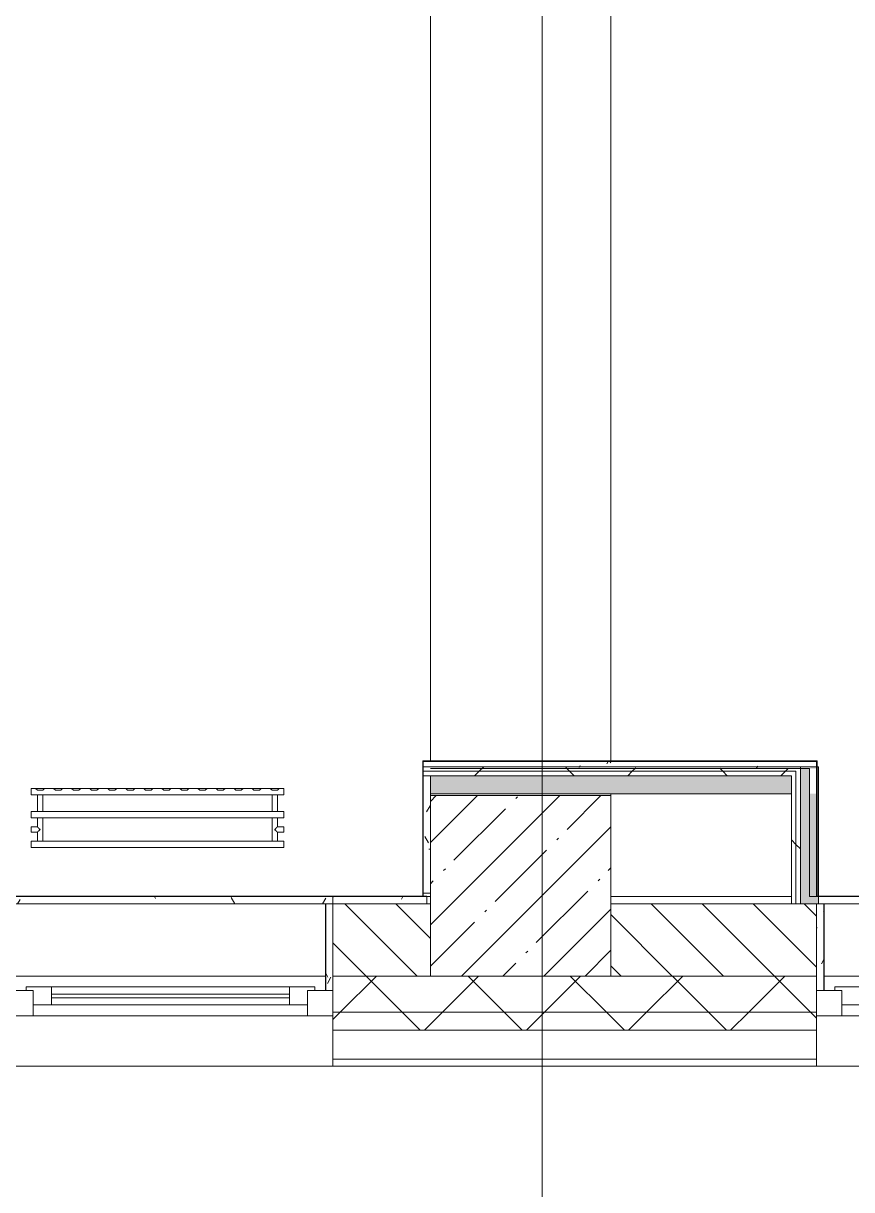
# Model space of a CAD drawing. Header units: millimetres. Extents: x -1113 to 415037, y -3642 to 354837.
# Drawn here: x 227994 to 230289, y 2958 to 6190 of the extents above; entities that cross this region are included whole.
import ezdxf

# ---------------------------------------------------------------- set-up
doc = ezdxf.new("R2010")
doc.units = ezdxf.units.MM
for name, color, linetype, lineweight in [('A-FLOR', 7, 'Continuous', 9), ('A-GLAZ', 7, 'Continuous', 9), ('A-GLAZ-1', 7, 'Continuous', 5), ('A-WALL', 7, 'Continuous', 5), ('I-WALL', 7, 'Continuous', 5), ('S-COLS', 7, 'Continuous', 9), ('S-COLS-1', 7, 'Continuous', 5), ('Оси', 7, 'Continuous', 9)]:
    doc.layers.add(name, color=color, linetype=linetype, lineweight=lineweight)
for name, color, linetype, lineweight, true_color in [('A-WALL-1', 9, 'Continuous', 5, 0x808080), ('A-WALL-FNSH-1', 9, 'Continuous', 5, 0x808080), ('M-EQPM-1', 7, 'Continuous', 9, 0xb2b2b2)]:
    doc.layers.add(name, color=color, linetype=linetype, lineweight=lineweight, true_color=true_color)
pattern_1 = [(45, (148772.12, -1e-08), (-141.42136, 141.42136), []), (135, (148772.12, -1e-08), (-141.42136, -141.42136), [])]
pattern_2 = [(135, (148772.12, -1e-08), (-70.71068, -70.71068), [])]
pattern_3 = [(0, (148772.123, -1e-08), (243.84, 60.96), [20.117, -162.763, 20.117, -162.763, -975.36]), (0, (148772.123, -1e-08), (243.84, 60.96), [-365.76, 20.117, -345.643, 20.117, -162.763, -426.72]), (0, (148772.123, -1e-08), (243.84, 60.96), [-914.4, 20.117, -101.803, 20.117, -284.683]), (120, (148863.563, 30.48), (-174.71291, 180.691634), [20.117, -162.763, 20.117, -162.763, -975.36]), (120, (148863.563, 30.48), (-174.71291, 180.691634), [-365.76, 20.117, -345.643, 20.117, -162.763, -426.72]), (120, (148863.563, 30.48), (-174.71291, 180.691634), [-914.4, 20.117, -101.803, 20.117, -284.683]), (240, (148894.043, 152.4), (-69.12709, -241.651634), [20.117, -162.763, 20.117, -162.763, -975.36]), (240, (148894.043, 152.4), (-69.12709, -241.651634), [-365.76, 20.117, -345.643, 20.117, -162.763, -426.72]), (240, (148894.043, 152.4), (-69.12709, -241.651634), [-914.4, 20.117, -101.803, 20.117, -284.683])]
pattern_4 = [(45, (148772.12, -1e-08), (-212.132, 212.132), []), (135, (148772.12, -1e-08), (-212.132, -212.132), [])]

# ---------------------------------------------------------------- blocks, each defined once
blk = doc.blocks.new('BSC_Колонна _Прямоугольная - 500х500-V292-Объем проектирования 2 этажа')
at = {"layer": 'S-COLS-1'}
h = blk.add_hatch(dxfattribs=at)
h.set_pattern_fill('FP_18', color=256, style=0, pattern_type=2)
h.set_pattern_definition([(45, (-80600, -3800), (-114.04925, 114.04925), []), (45, (-80485.95, -3800), (-114.04925, 114.04925), [201.613, -40.323, 6.706, -33.617])])
h.paths.add_polyline_path([(250, -250), (250, 250), (-250, 250), (-250, -250)])
for p, q in [((250, 250), (-250, 250)), ((-250, 250), (-250, -250)), ((250, -250), (250, 250)), ((-250, -250), (250, -250))]:
    blk.add_line(p, q, dxfattribs=at)
blk = doc.blocks.new('120_Окно_СКБ_2Ст - 120_Окно_СКБ_2Ст 2700х2500 _мал створка слева_-22808065-Объем проектирования 2 этажа')
at = {"layer": 'A-GLAZ'}
for p, q in [((-1350, -75), (-1350, -5)), ((-1350, -5), (-1280, -5)), ((-1280, -5), (-1280, -75)), ((-520, -75), (-520, -5)), ((-520, -5), (-450, -5)), ((-450, -5), (-450, -75)), ((1280, -75), (1280, -5)), ((1280, -5), (1350, -5)), ((1350, -5), (1350, -75)), ((-520, -35), (-1280, -35)), ((-1280, -35), (-1280, -75)), ((-1230, -85), (-1230, -35)), ((-570, -85), (-570, -35)), ((-520, -75), (-520, -35)), ((1280, -35), (-450, -35)), ((-450, -35), (-450, -75)), ((-400, -85), (-400, -35)), ((1230, -85), (1230, -35)), ((1280, -75), (1280, -35)), ((-1280, -75), (-1350, -75)), ((-1280, -75), (-1300, -75)), ((-1300, -75), (-1300, -85)), ((-1300, -85), (-500, -85)), ((-500, -85), (-1300, -85)), ((-450, -75), (-520, -75)), ((-500, -75), (-520, -75)), ((-500, -85), (-500, -75)), ((-450, -75), (-470, -75)), ((-470, -75), (-470, -85)), ((-470, -85), (1300, -85)), ((1300, -85), (-470, -85)), ((1350, -75), (1280, -75)), ((1300, -75), (1280, -75)), ((1300, -85), (1300, -75))]:
    blk.add_line(p, q, dxfattribs=at)
at = {"layer": 'A-GLAZ-1'}
for p, q in [((1350, -5), (-1350, -5)), ((-1230, -55), (-570, -55)), ((-400, -55), (1230, -55)), ((-1330, -75), (-1300, -75)), ((-570, -65), (-1230, -65)), ((-500, -75), (-470, -75)), ((1230, -65), (-400, -65)), ((1300, -75), (1330, -75))]:
    blk.add_line(p, q, dxfattribs=at)
blk = doc.blocks.new('120_Окно_СКБ_1Ст - 120_Окно_СКБ_1Ст 900х2500_h_-19906150-Объем проектирования 2 этажа')
at = {"layer": 'A-GLAZ'}
for p, q in [((-450, -75), (-450, -5)), ((-450, -5), (-380, -5)), ((-380, -5), (-380, -75)), ((380, -75), (380, -5)), ((380, -5), (450, -5)), ((450, -5), (450, -75)), ((380, -35), (-380, -35)), ((-380, -35), (-380, -75)), ((-330, -85), (-330, -35)), ((330, -85), (330, -35)), ((380, -75), (380, -35)), ((-380, -75), (-450, -75)), ((-380, -75), (-400, -75)), ((-400, -75), (-400, -85)), ((-400, -85), (400, -85)), ((400, -85), (-400, -85)), ((450, -75), (380, -75)), ((400, -75), (380, -75)), ((400, -85), (400, -75))]:
    blk.add_line(p, q, dxfattribs=at)
at = {"layer": 'A-GLAZ-1'}
for p, q in [((450, -5), (-450, -5)), ((-330, -55), (330, -55)), ((-430, -75), (-400, -75)), ((330, -65), (-330, -65)), ((400, -75), (430, -75))]:
    blk.add_line(p, q, dxfattribs=at)
blk = doc.blocks.new('radiator_prado_classic_z_tip_30_po exemplyaru - Classic Z Тип 30-500-V468-Объем проектирования 2 этажа')
at = {"layer": 'M-EQPM-1'}
for p, q in [((0, 228), (0, 210)), ((700, 228), (0, 228)), ((0, 210), (0, 228)), ((0, 228), (12.5, 228)), ((12.5, 228), (37.5, 228)), ((37.5, 228), (12.5, 228)), ((12.5, 228), (37.5, 228)), ((12.5, 228), (17.5, 223)), ((12.5, 228), (17.5, 223)), ((32.5, 223), (37.5, 228)), ((37.5, 228), (32.5, 223)), ((37.5, 228), (62.5, 228)), ((62.5, 228), (87.5, 228)), ((87.5, 228), (62.5, 228)), ((62.5, 228), (87.5, 228)), ((62.5, 228), (67.5, 223)), ((62.5, 228), (67.5, 223)), ((82.5, 223), (87.5, 228)), ((87.5, 228), (82.5, 223)), ((87.5, 228), (112.5, 228)), ((112.5, 228), (137.5, 228)), ((137.5, 228), (112.5, 228)), ((112.5, 228), (137.5, 228)), ((112.5, 228), (117.5, 223)), ((112.5, 228), (117.5, 223)), ((132.5, 223), (137.5, 228)), ((137.5, 228), (132.5, 223)), ((137.5, 228), (162.5, 228)), ((162.5, 228), (187.5, 228)), ((187.5, 228), (162.5, 228)), ((162.5, 228), (187.5, 228)), ((162.5, 228), (167.5, 223)), ((162.5, 228), (167.5, 223)), ((182.5, 223), (187.5, 228)), ((187.5, 228), (182.5, 223)), ((187.5, 228), (212.5, 228)), ((212.5, 228), (237.5, 228)), ((237.5, 228), (212.5, 228)), ((212.5, 228), (237.5, 228)), ((212.5, 228), (217.5, 223)), ((212.5, 228), (217.5, 223)), ((232.5, 223), (237.5, 228)), ((237.5, 228), (232.5, 223)), ((237.5, 228), (262.5, 228)), ((262.5, 228), (287.5, 228)), ((287.5, 228), (262.5, 228)), ((262.5, 228), (287.5, 228)), ((262.5, 228), (267.5, 223)), ((262.5, 228), (267.5, 223)), ((282.5, 223), (287.5, 228)), ((287.5, 228), (282.5, 223)), ((287.5, 228), (312.5, 228)), ((312.5, 228), (337.5, 228)), ((337.5, 228), (312.5, 228)), ((312.5, 228), (337.5, 228)), ((312.5, 228), (317.5, 223)), ((312.5, 228), (317.5, 223)), ((332.5, 223), (337.5, 228)), ((337.5, 228), (332.5, 223)), ((337.5, 228), (362.5, 228)), ((362.5, 228), (387.5, 228)), ((387.5, 228), (362.5, 228)), ((362.5, 228), (387.5, 228)), ((362.5, 228), (367.5, 223)), ((362.5, 228), (367.5, 223)), ((382.5, 223), (387.5, 228)), ((387.5, 228), (382.5, 223)), ((387.5, 228), (412.5, 228)), ((412.5, 228), (437.5, 228)), ((437.5, 228), (412.5, 228)), ((412.5, 228), (437.5, 228)), ((412.5, 228), (417.5, 223)), ((412.5, 228), (417.5, 223)), ((432.5, 223), (437.5, 228)), ((437.5, 228), (432.5, 223)), ((437.5, 228), (462.5, 228)), ((462.5, 228), (487.5, 228)), ((487.5, 228), (462.5, 228)), ((462.5, 228), (487.5, 228)), ((462.5, 228), (467.5, 223)), ((462.5, 228), (467.5, 223)), ((482.5, 223), (487.5, 228)), ((487.5, 228), (482.5, 223)), ((487.5, 228), (512.5, 228)), ((512.5, 228), (537.5, 228)), ((537.5, 228), (512.5, 228)), ((512.5, 228), (537.5, 228)), ((512.5, 228), (517.5, 223)), ((512.5, 228), (517.5, 223)), ((532.5, 223), (537.5, 228)), ((537.5, 228), (532.5, 223)), ((537.5, 228), (562.5, 228)), ((562.5, 228), (587.5, 228)), ((587.5, 228), (562.5, 228)), ((562.5, 228), (587.5, 228)), ((562.5, 228), (567.5, 223)), ((562.5, 228), (567.5, 223)), ((582.5, 223), (587.5, 228)), ((587.5, 228), (582.5, 223)), ((587.5, 228), (612.5, 228)), ((612.5, 228), (637.5, 228)), ((637.5, 228), (612.5, 228)), ((612.5, 228), (637.5, 228)), ((612.5, 228), (617.5, 223)), ((617.5, 223), (612.5, 228)), ((632.5, 223), (637.5, 228)), ((637.5, 228), (632.5, 223)), ((637.5, 228), (662.5, 228)), ((662.5, 228), (687.5, 228)), ((687.5, 228), (662.5, 228)), ((662.5, 228), (687.5, 228)), ((662.5, 228), (667.5, 223)), ((662.5, 228), (667.5, 223)), ((682.5, 223), (687.5, 228)), ((687.5, 228), (682.5, 223)), ((687.5, 228), (700, 228)), ((700, 210), (700, 228)), ((700, 228), (700, 210)), ((0, 210), (700, 210)), ((17.8, 210), (0, 210)), ((32.5, 223), (17.5, 223)), ((17.5, 223), (32.5, 223)), ((17.5, 210), (17.5, 164)), ((17.5, 210), (17.5, 164)), ((17.8, 210), (17.5, 210)), ((17.5, 210), (17.8, 210)), ((17.8, 210), (17.5, 210)), ((17.5, 210), (32.5, 210)), ((32.2, 210), (17.8, 210)), ((17.8, 210), (32.2, 210)), ((32.2, 210), (17.8, 210)), ((32.5, 210), (32.2, 210)), ((32.2, 210), (32.5, 210)), ((32.5, 210), (32.2, 210)), ((667.8, 210), (32.2, 210)), ((32.5, 164), (32.5, 210)), ((32.5, 164), (32.5, 210)), ((82.5, 223), (67.5, 223)), ((67.5, 223), (82.5, 223)), ((132.5, 223), (117.5, 223)), ((117.5, 223), (132.5, 223)), ((182.5, 223), (167.5, 223)), ((167.5, 223), (182.5, 223)), ((232.5, 223), (217.5, 223)), ((217.5, 223), (232.5, 223)), ((282.5, 223), (267.5, 223)), ((267.5, 223), (282.5, 223)), ((332.5, 223), (317.5, 223)), ((317.5, 223), (332.5, 223)), ((382.5, 223), (367.5, 223)), ((367.5, 223), (382.5, 223)), ((432.5, 223), (417.5, 223)), ((417.5, 223), (432.5, 223)), ((482.5, 223), (467.5, 223)), ((467.5, 223), (482.5, 223)), ((532.5, 223), (517.5, 223)), ((517.5, 223), (532.5, 223)), ((582.5, 223), (567.5, 223)), ((567.5, 223), (582.5, 223)), ((632.5, 223), (617.5, 223)), ((617.5, 223), (632.5, 223)), ((682.5, 223), (667.5, 223)), ((667.5, 223), (682.5, 223)), ((667.5, 210), (667.5, 164)), ((667.5, 210), (667.5, 164)), ((667.8, 210), (667.5, 210)), ((667.5, 210), (682.5, 210)), ((667.8, 210), (667.5, 210)), ((667.5, 210), (667.8, 210)), ((668.5, 210), (667.8, 210)), ((682.2, 210), (667.8, 210)), ((667.8, 210), (675, 210)), ((669.7, 210), (668.5, 210)), ((671.2, 210), (669.7, 210)), ((673.1, 210), (671.2, 210)), ((675, 210), (673.1, 210)), ((676.9, 210), (675, 210)), ((675, 210), (682.2, 210)), ((678.7, 210), (676.9, 210)), ((680.3, 210), (678.7, 210)), ((681.5, 210), (680.3, 210)), ((682.2, 210), (681.5, 210)), ((682.5, 210), (682.2, 210)), ((682.5, 210), (682.2, 210)), ((682.2, 210), (682.5, 210)), ((700, 210), (682.2, 210)), ((682.5, 164), (682.5, 210)), ((682.5, 164), (682.5, 210)), ((700, 164), (0, 164)), ((0, 164), (0, 146)), ((0, 146), (0, 164)), ((0, 164), (17.8, 164)), ((17.8, 164), (17.5, 164)), ((17.5, 164), (17.8, 164)), ((17.8, 164), (17.5, 164)), ((17.5, 164), (32.5, 164)), ((32.2, 164), (17.8, 164)), ((17.8, 164), (32.2, 164)), ((18.5, 164), (17.8, 164)), ((19.7, 164), (18.5, 164)), ((21.3, 164), (19.7, 164)), ((23.1, 164), (21.3, 164)), ((25, 164), (23.1, 164)), ((26.9, 164), (25, 164)), ((28.8, 164), (26.9, 164)), ((30.3, 164), (28.8, 164)), ((32.2, 164), (30.3, 164)), ((32.5, 164), (32.2, 164)), ((32.2, 164), (32.5, 164)), ((32.5, 164), (32.2, 164)), ((32.2, 164), (667.8, 164)), ((667.8, 164), (667.5, 164)), ((667.5, 164), (682.5, 164)), ((667.8, 164), (667.5, 164)), ((667.5, 164), (667.8, 164)), ((668.5, 164), (667.8, 164)), ((682.2, 164), (667.8, 164)), ((667.8, 164), (682.2, 164)), ((669.7, 164), (668.5, 164)), ((671.2, 164), (669.7, 164)), ((673.1, 164), (671.2, 164)), ((675, 164), (673.1, 164)), ((676.9, 164), (675, 164)), ((678.7, 164), (676.9, 164)), ((680.3, 164), (678.7, 164)), ((681.5, 164), (680.3, 164)), ((682.2, 164), (681.5, 164)), ((682.5, 164), (682.2, 164)), ((682.5, 164), (682.2, 164)), ((682.2, 164), (682.5, 164)), ((682.2, 164), (700, 164)), ((700, 146), (700, 164)), ((700, 164), (700, 146)), ((0, 146), (700, 146)), ((18.5, 146), (0, 146)), ((17.5, 146), (17.5, 121.5)), ((17.5, 146), (17.5, 121.5)), ((17.5, 146), (18.5, 146)), ((18.5, 146), (17.5, 146)), ((17.5, 146), (18.5, 146)), ((32.5, 146), (17.5, 146)), ((18.5, 146), (32.2, 146)), ((32.2, 146), (18.5, 146)), ((18.5, 146), (32.2, 146)), ((32.2, 146), (32.5, 146)), ((32.5, 146), (32.2, 146)), ((32.2, 146), (32.5, 146)), ((667.8, 146), (32.2, 146)), ((32.5, 82), (32.5, 146)), ((32.5, 82), (32.5, 146)), ((667.5, 146), (667.5, 82)), ((667.5, 146), (667.5, 82)), ((667.5, 146), (667.8, 146)), ((682.5, 146), (667.5, 146)), ((667.5, 146), (667.8, 146)), ((667.8, 146), (667.5, 146)), ((667.8, 146), (681.5, 146)), ((667.8, 146), (669.7, 146)), ((681.5, 146), (667.8, 146)), ((669.7, 146), (673.1, 146)), ((673.1, 146), (681.5, 146)), ((681.5, 146), (682.5, 146)), ((681.5, 146), (682.5, 146)), ((682.5, 146), (681.5, 146)), ((700, 146), (681.5, 146)), ((682.5, 121.5), (682.5, 146)), ((682.5, 121.5), (682.5, 146)), ((17.5, 121.5), (0, 121.5)), ((17.5, 121.5), (0, 121.5)), ((0, 121.5), (0, 120.5)), ((0, 106.5), (0, 121.5)), ((0, 120.5), (0, 107.5)), ((0, 120.5), (0, 119.3)), ((0, 114), (0, 120.5)), ((0, 120.5), (0, 120.5)), ((0, 119.3), (0, 117.8)), ((0, 117.8), (0, 115.9)), ((0, 115.9), (0, 114)), ((0, 114), (0, 110.3)), ((0, 107.5), (0, 114)), ((0, 110.3), (0, 108.7)), ((0, 108.7), (0, 107.5)), ((0, 107.5), (0, 106.5)), ((0, 107.5), (0, 107.5)), ((0, 106.5), (17.5, 106.5)), ((0, 106.5), (17.5, 106.5)), ((17.5, 106.5), (17.5, 82)), ((17.5, 106.5), (17.5, 82)), ((700, 121.5), (682.5, 121.5)), ((700, 121.5), (682.5, 121.5)), ((682.5, 82), (682.5, 106.5)), ((682.5, 106.5), (700, 106.5)), ((682.5, 82), (682.5, 106.5)), ((682.5, 106.5), (700, 106.5)), ((700, 121.5), (700, 106.5)), ((700, 120.5), (700, 121.5)), ((700, 121.5), (700, 120.5)), ((700, 120.5), (700, 121.5)), ((700, 107.5), (700, 120.5)), ((700, 120.5), (700, 107.5)), ((700, 115.9), (700, 120.5)), ((700, 107.5), (700, 115.9)), ((700, 106.5), (700, 107.5)), ((700, 107.5), (700, 106.5)), ((700, 106.5), (700, 107.5)), ((700, 82), (0, 82)), ((0, 82), (0, 64)), ((0, 64), (0, 82)), ((0, 82), (18.5, 82)), ((18.5, 82), (17.5, 82)), ((17.5, 82), (18.5, 82)), ((18.5, 82), (17.5, 82)), ((17.5, 82), (32.5, 82)), ((32.2, 82), (18.5, 82)), ((18.5, 82), (32.2, 82)), ((32.2, 82), (18.5, 82)), ((32.5, 82), (32.2, 82)), ((32.2, 82), (32.5, 82)), ((32.5, 82), (32.2, 82)), ((32.2, 82), (667.8, 82)), ((667.8, 82), (667.5, 82)), ((667.5, 82), (682.5, 82)), ((667.8, 82), (667.5, 82)), ((667.5, 82), (667.8, 82)), ((673.1, 82), (667.8, 82)), ((668.5, 82), (667.8, 82)), ((667.8, 82), (681.5, 82)), ((671.2, 82), (668.5, 82)), ((675, 82), (671.2, 82)), ((675, 82), (673.1, 82)), ((676.9, 82), (675, 82)), ((678.7, 82), (675, 82)), ((678.7, 82), (676.9, 82)), ((680.3, 82), (678.7, 82)), ((681.5, 82), (678.7, 82)), ((681.5, 82), (680.3, 82)), ((682.5, 82), (681.5, 82)), ((682.5, 82), (681.5, 82)), ((681.5, 82), (682.5, 82)), ((681.5, 82), (700, 82)), ((700, 64), (700, 82)), ((700, 82), (700, 64)), ((700, 64), (0, 64)), ((0, 64), (700, 64))]:
    blk.add_line(p, q, dxfattribs=at)
for points, knots in [([(18.5, 120.5), (18.4, 120.6), (18.3, 120.7), (18.1, 120.9), (17.9, 121.1), (17.8, 121.2), (17.7, 121.3), (17.5, 121.5), (17.5, 121.5), (17.5, 121.5)], [0.7142857, 0.7142857, 0.7142857, 0.7142857, 0.75, 0.7857143, 0.8214286, 0.8571429, 0.8928571, 0.9285714, 1, 1, 1, 1]), ([(17.5, 121.5), (17.5, 121.5), (17.5, 121.5), (17.7, 121.3), (17.8, 121.2), (17.9, 121.1), (18.1, 120.9), (18.3, 120.7), (18.4, 120.6), (18.5, 120.5)], [0, 0, 0, 0, 0.0714286, 0.1071429, 0.1428571, 0.1785714, 0.2142857, 0.25, 0.2857143, 0.2857143, 0.2857143, 0.2857143]), ([(17.5, 121.5), (17.5, 121.5), (17.5, 121.5), (17.7, 121.3), (17.8, 121.2), (17.9, 121.1), (18.1, 120.9), (18.3, 120.7), (18.4, 120.6), (18.5, 120.5)], [0, 0, 0, 0, 0.0714286, 0.1071429, 0.1428571, 0.1785714, 0.2142857, 0.25, 0.2857143, 0.2857143, 0.2857143, 0.2857143]), ([(25, 114), (24.5, 114.5), (23.6, 115.4), (22.4, 116.6), (21.6, 117.4), (21.1, 117.9), (20.8, 118.2), (20.5, 118.5), (20.2, 118.8), (19.8, 119.1), (19.6, 119.4), (19.3, 119.7), (19, 120), (18.7, 120.3), (18.5, 120.5), (18.3, 120.7), (18.1, 120.9), (17.9, 121.1), (17.8, 121.2), (17.7, 121.3), (17.5, 121.5), (17.5, 121.5), (17.5, 121.5)], [0, 0, 0, 0, 0.142857, 0.285714, 0.357143, 0.392857, 0.428571, 0.464286, 0.5, 0.535714, 0.571429, 0.607143, 0.642857, 0.678571, 0.714286, 0.75, 0.785714, 0.821429, 0.857143, 0.892857, 0.928571, 1, 1, 1, 1]), ([(17.5, 106.5), (17.5, 106.5), (17.5, 106.5), (17.7, 106.7), (17.8, 106.8), (17.9, 106.9), (18.1, 107.1), (18.3, 107.3), (18.5, 107.5), (18.7, 107.7), (19, 108), (19.3, 108.3), (19.6, 108.6), (19.8, 108.9), (20.3, 109.3), (20.7, 109.7), (21.1, 110.1), (21.6, 110.6), (22.4, 111.4), (23.6, 112.6), (24.5, 113.5), (25, 114)], [0, 0, 0, 0, 0.071429, 0.107143, 0.142857, 0.178571, 0.214286, 0.25, 0.285714, 0.321429, 0.357143, 0.392857, 0.428571, 0.464286, 0.5, 0.571429, 0.607143, 0.642857, 0.714286, 0.857143, 1, 1, 1, 1]), ([(17.5, 106.5), (17.5, 106.5), (17.5, 106.5), (17.7, 106.7), (17.8, 106.8), (17.9, 106.9), (18.1, 107.1), (18.3, 107.3), (18.4, 107.4), (18.5, 107.5)], [0, 0, 0, 0, 0.0714286, 0.1071429, 0.1428571, 0.1785714, 0.2142857, 0.25, 0.2857143, 0.2857143, 0.2857143, 0.2857143]), ([(18.5, 107.5), (18.4, 107.4), (18.3, 107.3), (18.1, 107.1), (17.9, 106.9), (17.8, 106.8), (17.7, 106.7), (17.5, 106.5), (17.5, 106.5), (17.5, 106.5)], [0.7142857, 0.7142857, 0.7142857, 0.7142857, 0.75, 0.7857143, 0.8214286, 0.8571429, 0.8928571, 0.9285714, 1, 1, 1, 1]), ([(18.5, 107.5), (18.4, 107.4), (18.3, 107.3), (18.1, 107.1), (17.9, 106.9), (17.8, 106.8), (17.7, 106.7), (17.5, 106.5), (17.5, 106.5), (17.5, 106.5)], [0.7142857, 0.7142857, 0.7142857, 0.7142857, 0.75, 0.7857143, 0.8214286, 0.8571429, 0.8928571, 0.9285714, 1, 1, 1, 1]), ([(22.1, 116.9), (21.9, 117.1), (21.6, 117.4), (21.1, 117.9), (20.8, 118.2), (20.5, 118.5), (20.2, 118.8), (19.9, 119.2), (19.7, 119.3), (19.6, 119.4)], [0.2857143, 0.2857143, 0.2857143, 0.2857143, 0.3571429, 0.3928571, 0.4285714, 0.4642857, 0.5, 0.5357143, 0.5714286, 0.5714286, 0.5714286, 0.5714286]), ([(19.6, 119.4), (19.7, 119.3), (19.9, 119.2), (20.3, 118.7), (20.7, 118.3), (21.1, 117.9), (21.6, 117.4), (21.9, 117.1), (22.1, 116.9)], [0.4285714, 0.4285714, 0.4285714, 0.4285714, 0.4642857, 0.5, 0.5714286, 0.6071429, 0.6428571, 0.7142857, 0.7142857, 0.7142857, 0.7142857]), ([(19.6, 119.4), (19.7, 119.3), (19.8, 119.1), (20.3, 118.7), (20.7, 118.3), (21.1, 117.9), (21.6, 117.4), (21.9, 117.1), (22.1, 116.9)], [0.4285714, 0.4285714, 0.4285714, 0.4285714, 0.4642857, 0.5, 0.5714286, 0.6071429, 0.6428571, 0.7142857, 0.7142857, 0.7142857, 0.7142857]), ([(19.6, 108.6), (19.7, 108.7), (19.9, 108.8), (20.3, 109.3), (20.7, 109.7), (21.1, 110.1), (21.6, 110.6), (21.9, 110.9), (22.1, 111.1)], [0.4285714, 0.4285714, 0.4285714, 0.4285714, 0.4642857, 0.5, 0.5714286, 0.6071429, 0.6428571, 0.7142857, 0.7142857, 0.7142857, 0.7142857]), ([(22.1, 111.1), (21.9, 110.9), (21.6, 110.6), (21.1, 110.1), (20.8, 109.8), (20.5, 109.5), (20.2, 109.2), (19.9, 108.8), (19.7, 108.7), (19.6, 108.6)], [0.2857143, 0.2857143, 0.2857143, 0.2857143, 0.3571429, 0.3928571, 0.4285714, 0.4642857, 0.5, 0.5357143, 0.5714286, 0.5714286, 0.5714286, 0.5714286]), ([(22.1, 111.1), (21.9, 110.9), (21.6, 110.6), (21.1, 110.1), (20.8, 109.8), (20.5, 109.5), (20.2, 109.2), (19.8, 108.9), (19.7, 108.7), (19.6, 108.6)], [0.2857143, 0.2857143, 0.2857143, 0.2857143, 0.3571429, 0.3928571, 0.4285714, 0.4642857, 0.5, 0.5357143, 0.5714286, 0.5714286, 0.5714286, 0.5714286]), ([(675, 114), (675.5, 114.5), (676.4, 115.4), (677.6, 116.6), (678.4, 117.4), (678.9, 117.9), (679.2, 118.2), (679.5, 118.5), (679.8, 118.8), (680.1, 119.2), (680.4, 119.4), (680.7, 119.7), (681, 120), (681.3, 120.3), (681.5, 120.5), (681.7, 120.7), (681.9, 120.9), (682.1, 121.1), (682.2, 121.2), (682.3, 121.3), (682.5, 121.5), (682.5, 121.5), (682.5, 121.5)], [0, 0, 0, 0, 0.142857, 0.285714, 0.357143, 0.392857, 0.428571, 0.464286, 0.5, 0.535714, 0.571429, 0.607143, 0.642857, 0.678571, 0.714286, 0.75, 0.785714, 0.821429, 0.857143, 0.892857, 0.928571, 1, 1, 1, 1]), ([(682.5, 106.5), (682.5, 106.5), (682.5, 106.5), (682.3, 106.7), (682.2, 106.8), (682.1, 106.9), (681.9, 107.1), (681.7, 107.3), (681.5, 107.5), (681.3, 107.7), (681, 108), (680.7, 108.3), (680.4, 108.6), (680.1, 108.8), (679.7, 109.3), (679.3, 109.7), (678.9, 110.1), (678.4, 110.6), (677.6, 111.4), (676.4, 112.6), (675.5, 113.5), (675, 114)], [0, 0, 0, 0, 0.071429, 0.107143, 0.142857, 0.178571, 0.214286, 0.25, 0.285714, 0.321429, 0.357143, 0.392857, 0.428571, 0.464286, 0.5, 0.571429, 0.607143, 0.642857, 0.714286, 0.857143, 1, 1, 1, 1]), ([(680.4, 119.4), (680.3, 119.3), (680.1, 119.2), (679.7, 118.7), (679.3, 118.3), (678.9, 117.9), (678.4, 117.4), (678.1, 117.1), (677.9, 116.9)], [0.4285714, 0.4285714, 0.4285714, 0.4285714, 0.4642857, 0.5, 0.5714286, 0.6071429, 0.6428571, 0.7142857, 0.7142857, 0.7142857, 0.7142857]), ([(680.4, 119.4), (680.3, 119.3), (680.1, 119.2), (679.7, 118.7), (679.3, 118.3), (678.9, 117.9), (678.4, 117.4), (678.1, 117.1), (677.9, 116.9)], [0.4285714, 0.4285714, 0.4285714, 0.4285714, 0.4642857, 0.5, 0.5714286, 0.6071429, 0.6428571, 0.7142857, 0.7142857, 0.7142857, 0.7142857]), ([(677.9, 116.9), (678.1, 117.1), (678.4, 117.4), (678.9, 117.9), (679.2, 118.2), (679.5, 118.5), (679.8, 118.8), (680.1, 119.2), (680.3, 119.3), (680.4, 119.4)], [0.2857143, 0.2857143, 0.2857143, 0.2857143, 0.3571429, 0.3928571, 0.4285714, 0.4642857, 0.5, 0.5357143, 0.5714286, 0.5714286, 0.5714286, 0.5714286]), ([(677.9, 111.1), (678.1, 110.9), (678.4, 110.6), (678.9, 110.1), (679.1, 109.9), (679.2, 109.8)], [0.2857143, 0.2857143, 0.2857143, 0.2857143, 0.3571429, 0.3928571, 0.4285714, 0.4285714, 0.4285714, 0.4285714]), ([(677.9, 111.1), (678.1, 110.9), (678.4, 110.6), (678.9, 110.1), (679.1, 109.9), (679.2, 109.8)], [0.2857143, 0.2857143, 0.2857143, 0.2857143, 0.3571429, 0.3928571, 0.4285714, 0.4285714, 0.4285714, 0.4285714]), ([(680.4, 108.6), (680.3, 108.7), (680.1, 108.8), (679.7, 109.3), (679.3, 109.7), (678.9, 110.1), (678.4, 110.6), (678.1, 110.9), (677.9, 111.1)], [0.4285714, 0.4285714, 0.4285714, 0.4285714, 0.4642857, 0.5, 0.5714286, 0.6071429, 0.6428571, 0.7142857, 0.7142857, 0.7142857, 0.7142857]), ([(682.5, 121.5), (682.5, 121.5), (682.5, 121.5), (682.3, 121.3), (682.2, 121.2), (682.1, 121.1), (681.9, 120.9), (681.7, 120.7), (681.6, 120.6), (681.5, 120.5)], [0, 0, 0, 0, 0.0714286, 0.1071429, 0.1428571, 0.1785714, 0.2142857, 0.25, 0.2857143, 0.2857143, 0.2857143, 0.2857143]), ([(682.5, 121.5), (682.5, 121.5), (682.5, 121.5), (682.3, 121.3), (682.2, 121.2), (682.1, 121.1), (681.9, 120.9), (681.7, 120.7), (681.6, 120.6), (681.5, 120.5)], [0, 0, 0, 0, 0.0714286, 0.1071429, 0.1428571, 0.1785714, 0.2142857, 0.25, 0.2857143, 0.2857143, 0.2857143, 0.2857143]), ([(681.5, 120.5), (681.6, 120.6), (681.7, 120.7), (681.9, 120.9), (682.1, 121.1), (682.2, 121.2), (682.3, 121.3), (682.5, 121.5), (682.5, 121.5), (682.5, 121.5)], [0.7142857, 0.7142857, 0.7142857, 0.7142857, 0.75, 0.7857143, 0.8214286, 0.8571429, 0.8928571, 0.9285714, 1, 1, 1, 1]), ([(681.5, 107.5), (681.6, 107.4), (681.7, 107.3), (681.9, 107.1), (682.1, 106.9), (682.2, 106.8), (682.3, 106.7), (682.5, 106.5), (682.5, 106.5), (682.5, 106.5)], [0.7142857, 0.7142857, 0.7142857, 0.7142857, 0.75, 0.7857143, 0.8214286, 0.8571429, 0.8928571, 0.9285714, 1, 1, 1, 1]), ([(681.5, 107.5), (681.6, 107.4), (681.7, 107.3), (681.9, 107.1), (682.1, 106.9), (682.2, 106.8), (682.3, 106.7), (682.5, 106.5), (682.5, 106.5), (682.5, 106.5)], [0.7142857, 0.7142857, 0.7142857, 0.7142857, 0.75, 0.7857143, 0.8214286, 0.8571429, 0.8928571, 0.9285714, 1, 1, 1, 1]), ([(682.5, 106.5), (682.5, 106.5), (682.5, 106.5), (682.3, 106.7), (682.2, 106.8), (682.1, 106.9), (681.9, 107.1), (681.7, 107.3), (681.6, 107.4), (681.5, 107.5)], [0, 0, 0, 0, 0.0714286, 0.1071429, 0.1428571, 0.1785714, 0.2142857, 0.25, 0.2857143, 0.2857143, 0.2857143, 0.2857143])]:
    blk.add_open_spline(points, degree=3, knots=knots, dxfattribs=at)
for points in [[(19.6, 119.4), (19.5, 119.5), (19.3, 119.7), (19, 120), (18.7, 120.3), (18.6, 120.4), (18.5, 120.5)], [(18.5, 120.5), (18.6, 120.4), (18.7, 120.3), (19, 120), (19.3, 119.7), (19.5, 119.5), (19.6, 119.4)], [(18.5, 120.5), (18.6, 120.4), (18.7, 120.3), (19, 120), (19.3, 119.7), (19.5, 119.5), (19.6, 119.4)], [(18.5, 107.5), (18.6, 107.6), (18.7, 107.7), (19, 108), (19.3, 108.3), (19.5, 108.5), (19.6, 108.6)], [(19.6, 108.6), (19.5, 108.5), (19.3, 108.3), (19, 108), (18.7, 107.7), (18.6, 107.6), (18.5, 107.5)], [(19.6, 108.6), (19.5, 108.5), (19.3, 108.3), (19, 108), (18.7, 107.7), (18.6, 107.6), (18.5, 107.5)], [(25, 114), (24.5, 114.5), (23.6, 115.4), (22.6, 116.4), (22.1, 116.9)], [(22.1, 116.9), (22.6, 116.4), (23.6, 115.4), (24.5, 114.5), (25, 114)], [(22.1, 116.9), (22.6, 116.4), (23.6, 115.4), (24.5, 114.5), (25, 114)], [(22.1, 111.1), (22.6, 111.6), (23.6, 112.6), (24.5, 113.5), (25, 114)], [(25, 114), (24.5, 113.5), (23.6, 112.6), (22.6, 111.6), (22.1, 111.1)], [(25, 114), (24.5, 113.5), (23.6, 112.6), (22.6, 111.6), (22.1, 111.1)], [(677.9, 116.9), (677.4, 116.4), (676.4, 115.4), (675.5, 114.5), (675, 114)], [(677.9, 116.9), (677.4, 116.4), (676.4, 115.4), (675.5, 114.5), (675, 114)], [(675, 114), (675.5, 114.5), (676.4, 115.4), (677.4, 116.4), (677.9, 116.9)], [(675, 114), (675.5, 113.5), (676.4, 112.6), (677.4, 111.6), (677.9, 111.1)], [(675, 114), (675.5, 113.5), (676.4, 112.6), (677.4, 111.6), (677.9, 111.1)], [(677.9, 111.1), (677.4, 111.6), (676.4, 112.6), (675.5, 113.5), (675, 114)], [(679.2, 109.8), (679.3, 109.7), (679.5, 109.5), (679.8, 109.2), (680.1, 108.8), (680.3, 108.7), (680.4, 108.6)], [(679.2, 109.8), (679.3, 109.7), (679.5, 109.5), (679.8, 109.2), (680.1, 108.8), (680.3, 108.7), (680.4, 108.6)], [(681.5, 120.5), (681.4, 120.4), (681.3, 120.3), (681, 120), (680.7, 119.7), (680.5, 119.5), (680.4, 119.4)], [(681.5, 120.5), (681.4, 120.4), (681.3, 120.3), (681, 120), (680.7, 119.7), (680.5, 119.5), (680.4, 119.4)], [(680.4, 119.4), (680.5, 119.5), (680.7, 119.7), (681, 120), (681.3, 120.3), (681.4, 120.4), (681.5, 120.5)], [(680.4, 108.6), (680.5, 108.5), (680.7, 108.3), (681, 108), (681.3, 107.7), (681.4, 107.6), (681.5, 107.5)], [(680.4, 108.6), (680.5, 108.5), (680.7, 108.3), (681, 108), (681.3, 107.7), (681.4, 107.6), (681.5, 107.5)], [(681.5, 107.5), (681.4, 107.6), (681.3, 107.7), (681, 108), (680.7, 108.3), (680.5, 108.5), (680.4, 108.6)]]:
    blk.add_open_spline(points, degree=3, dxfattribs=at)

msp = doc.modelspace()

# ---------------------------------------------------------------- hatches: boundary and pattern name
at = {"layer": 'A-WALL'}
h = msp.add_hatch(dxfattribs=at)
h.set_pattern_fill('FP_2', color=256, style=0, pattern_type=2)
h.set_pattern_definition(pattern_2)
h.paths.add_polyline_path([(229107.7, 3550), (229122.1, 3550), (229122.1, 3750), (228852.1, 3750), (228852.1, 3550)])
h.paths.add_polyline_path([(224762.1, 3550), (225852.1, 3550), (225852.1, 3750), (224752.1, 3750), (224752.1, 3550)])
h.paths.add_polyline_path([(227952.1, 3550), (227952.1, 3750), (226752.1, 3750), (226752.1, 3550), (227662.3, 3550)])
h = msp.add_hatch(dxfattribs=at)
h.set_pattern_fill('FP_2', color=256, style=0, pattern_type=2)
h.set_pattern_definition(pattern_2)
h.paths.add_polyline_path([(232952.1, 3550), (232952.1, 3750), (232892.1, 3750), (232892.1, 3550)])
h.paths.add_polyline_path([(229622.1, 3550), (230192.1, 3550), (230192.1, 3750), (229622.1, 3750), (229622.1, 3670.9)])
h = msp.add_hatch(dxfattribs=at)
h.set_pattern_fill('FP_24', color=256, style=0, pattern_type=2)
h.set_pattern_definition(pattern_1)
h.paths.add_polyline_path([(232972.1, 3450), (233472.1, 3450), (233472.1, 3550), (232892.1, 3550), (232892.1, 3450), (232952.1, 3450)])
h.paths.add_polyline_path([(230192.1, 3450), (230192.1, 3550), (228852.1, 3550), (228852.1, 3450), (229622.1, 3450)])
h.paths.add_polyline_path([(226752.1, 3450), (227952.1, 3450), (227952.1, 3550), (226752.1, 3550)])
h.paths.add_polyline_path([(224762.1, 3450), (225852.1, 3450), (225852.1, 3550), (224472.1, 3550), (224472.1, 3450), (224752.1, 3450)])
h = msp.add_hatch(dxfattribs=at)
h.set_pattern_fill('FP_24', color=256, style=0, pattern_type=2)
h.set_pattern_definition(pattern_1)
h.paths.add_polyline_path([(233481.4, 3400), (233572.1, 3400), (233572.1, 3450), (232892.1, 3450), (232892.1, 3400), (233472.1, 3400)])
h.paths.add_polyline_path([(230192.1, 3400), (230192.1, 3450), (228852.1, 3450), (228852.1, 3400), (229622.1, 3400)])
h.paths.add_polyline_path([(227952.1, 3400), (227952.1, 3450), (226752.1, 3450), (226752.1, 3400), (227662.3, 3400)])
h.paths.add_polyline_path([(224652.1, 3400), (225852.1, 3400), (225852.1, 3450), (224472.1, 3450), (224472.1, 3400), (224625.1, 3400)])
at = {"layer": 'I-WALL'}
h = msp.add_hatch(dxfattribs=at)
h.set_pattern_fill('FP_191', color=256, style=0, pattern_type=2)
h.set_pattern_definition(pattern_3)
h.paths.add_polyline_path([(229107.7, 3780), (229122.1, 3780), (229122.1, 4105), (229102.1, 4105), (229102.1, 3780)])
h.paths.add_polyline_path([(229107.7, 4130), (229122.1, 4130), (229122.1, 4145), (229102.1, 4143.1), (229102.1, 4130)])
h = msp.add_hatch(dxfattribs=at)
h.set_pattern_fill('FP_191', color=256, style=0, pattern_type=2)
h.set_pattern_definition(pattern_3)
h.paths.add_polyline_path([(230142.1, 4125), (230172.1, 4125), (230177.1, 4130), (230192.1, 4130), (230192.1, 4145), (229122.1, 4145), (229122.1, 4130), (230142.3, 4125.1)])
h = msp.add_hatch(dxfattribs=at)
h.set_pattern_fill('FP_192', color=256, style=0, pattern_type=2)
h.set_pattern_definition(pattern_4)
h.paths.add_polyline_path([(229102.1, 4117.5), (230147.1, 4117.5), (230147.1, 4125), (229830.5, 4126.6), (229102.1, 4130)])
h = msp.add_hatch(dxfattribs=at)
h.set_pattern_fill('FP_192', color=256, style=0, pattern_type=2)
h.set_pattern_definition(pattern_4)
h.paths.add_polyline_path([(230134.6, 4105), (230134.6, 4117.5), (229102.1, 4117.5), (229102.1, 4105), (230122.1, 4105)])
msp.add_hatch(color=256, dxfattribs=at).paths.add_polyline_path([(230122.1, 4055), (230122.1, 4105), (229122.1, 4105), (229122.1, 4055), (229830.5, 4055)])
h = msp.add_hatch(dxfattribs=at)
h.set_pattern_fill('FP_192', color=256, style=0, pattern_type=2)
h.set_pattern_definition(pattern_4)
h.paths.add_polyline_path([(230122.1, 3750), (230134.6, 3750), (230134.6, 4105), (230122.1, 4105), (230122.1, 3770)])
h = msp.add_hatch(dxfattribs=at)
h.set_pattern_fill('FP_192', color=256, style=0, pattern_type=2)
h.set_pattern_definition(pattern_4)
h.paths.add_polyline_path([(230134.6, 3750), (230147.1, 3750), (230147.1, 4117.5), (230134.6, 4117.5), (230134.6, 3770)])
h = msp.add_hatch(color=256, dxfattribs=at)
h.paths.add_polyline_path([(230172.1, 4125), (230192.1, 4125), (230192.1, 4055), (230172.1, 4055), (230172.1, 4123.7)])
h.paths.add_polyline_path([(230147.1, 3750), (230197.1, 3750), (230197.1, 4130), (230177.1, 4130), (230172.1, 4125), (230147.1, 4125), (230147.1, 3770)])
h = msp.add_hatch(dxfattribs=at)
h.set_pattern_fill('FP_191', color=256, style=0, pattern_type=2)
h.set_pattern_definition(pattern_3)
h.paths.add_polyline_path([(229107.7, 3750), (229112.1, 3750), (229112.1, 3770), (225026.5, 3770), (225026.5, 3750), (228746.4, 3750)])
h = msp.add_hatch(dxfattribs=at)
h.set_pattern_fill('FP_191', color=256, style=0, pattern_type=2)
h.set_pattern_definition(pattern_3)
h.paths.add_polyline_path([(228832.1, 3510), (228852.1, 3510), (228852.1, 3750), (228832.1, 3750), (228832.1, 3520)])
h = msp.add_hatch(dxfattribs=at)
h.set_pattern_fill('FP_191', color=256, style=0, pattern_type=2)
h.set_pattern_definition(pattern_3)
h.paths.add_polyline_path([(230212.1, 3510), (230212.1, 3750), (230192.1, 3750), (230192.1, 3510)])
h = msp.add_hatch(dxfattribs=at)
h.set_pattern_fill('FP_191', color=256, style=0, pattern_type=2)
h.set_pattern_definition(pattern_3)
h.paths.add_polyline_path([(232721.4, 3750), (232952.1, 3750), (232952.1, 3770), (230197.1, 3770), (230197.1, 3750), (232360, 3750)])

# ---------------------------------------------------------------- linework, layer by layer
at = {"layer": 'A-FLOR'}
for p, q in [((229122.1, 4145), (229122.1, 10872.1)), ((229622.1, 10872), (229622.1, 4145)), ((230192.1, 4145), (229122.1, 4145)), ((230192.1, 4130), (230192.1, 4145)), ((229622.1, 4050), (229122.1, 4050)), ((229622.1, 4055), (229622.1, 4050)), ((229122.1, 3780), (229122.1, 3770))]:
    msp.add_line(p, q, dxfattribs=at)
at = {"layer": 'A-WALL'}
for p, q in [((230134.6, 4117.5), (229102.1, 4117.5)), ((230122.1, 4105), (229102.1, 4105)), ((229122.1, 4105), (229122.1, 4050)), ((230134.6, 3750), (230134.6, 4117.5)), ((230147.1, 3750), (230147.1, 4130)), ((227972.1, 3550), (228832.1, 3550)), ((229122.1, 3550), (228852.1, 3550)), ((230212.1, 3550), (232872.1, 3550)), ((228852.1, 3450), (230192.1, 3450)), ((228852.1, 3400), (230192.1, 3400)), ((228852.1, 3300), (227952.1, 3300)), ((228852.1, 3320), (230192.1, 3320)), ((232892.1, 3300), (230192.1, 3300))]:
    msp.add_line(p, q, dxfattribs=at)
at = {"layer": 'A-WALL-1'}
for p, q in [((229122.1, 4145), (229102.1, 4145)), ((230197.1, 4130), (229102.1, 4130)), ((229122.1, 4125), (230172.1, 4125)), ((230122.1, 4105), (230122.1, 3750)), ((230172.1, 4125), (230172.1, 3770)), ((230192.1, 3770), (230192.1, 4130)), ((230197.1, 3750), (230197.1, 4130)), ((229122.1, 4055), (230122.1, 4055)), ((224752.1, 3750), (229122.1, 3750)), ((228832.1, 3750), (228832.1, 3510)), ((228852.1, 3770), (228852.1, 3320)), ((229122.1, 3770), (228852.1, 3770)), ((229102.1, 3780), (229122.1, 3780)), ((229112.1, 3750), (229112.1, 3770)), ((229622.1, 3750), (232952.1, 3750)), ((230172.1, 3770), (230192.1, 3770)), ((230192.1, 3750), (230192.1, 3320)), ((230212.1, 3510), (230212.1, 3750)), ((230192.1, 3550), (229622.1, 3550)), ((228832.1, 3510), (228852.1, 3510)), ((230192.1, 3510), (230212.1, 3510))]:
    msp.add_line(p, q, dxfattribs=at)
at = {"layer": 'A-WALL-FNSH-1'}
for p, q in [((229101.1, 4146), (229101.1, 3771)), ((230193.1, 4146), (229101.1, 4146)), ((229102.1, 3771), (229102.1, 4145)), ((230193.1, 3771), (230193.1, 4146)), ((229102.1, 4070.5), (229101.1, 4070.5)), ((229101.1, 3771), (225046.5, 3771)), ((225046.5, 3770), (228852.1, 3770)), ((228831.1, 3750), (228831.1, 3510)), ((229101.1, 3780), (229102.1, 3780)), ((229112.1, 3771), (229102.1, 3771)), ((229112.1, 3770), (229112.1, 3771)), ((230192.1, 3770), (232952.1, 3770)), ((232951.1, 3771), (230193.1, 3771)), ((230213.1, 3510), (230213.1, 3750)), ((228831.1, 3510), (228832.1, 3510)), ((230212.1, 3510), (230213.1, 3510)), ((228852.1, 3320), (228852.1, 3300)), ((228852.1, 3300), (230192.1, 3300)), ((230192.1, 3300), (230192.1, 3320))]:
    msp.add_line(p, q, dxfattribs=at)
at = {"layer": 'I-WALL'}
msp.add_line((229622.1, 3770), (230122.1, 3770), dxfattribs=at)
at = {"layer": 'Оси'}
msp.add_lwpolyline([(229432.1, -1906.3), (229432.1, 3093.7), (229432.1, 22390.1), (229432.1, 27390.1)], dxfattribs=at)

# ---------------------------------------------------------------- block references
at = {"layer": 'A-GLAZ', "color": 3, "rotation": 180}
for name, p in [('120_Окно_СКБ_1Ст - 120_Окно_СКБ_1Ст 900х2500_h_-19906150-Объем проектирования 2 этажа', (228402.1, 3435)), ('120_Окно_СКБ_2Ст - 120_Окно_СКБ_2Ст 2700х2500 _мал створка слева_-22808065-Объем проектирования 2 этажа', (231542.1, 3435))]:
    msp.add_blockref(name, p, dxfattribs=at)
at = {"layer": 'M-EQPM-1'}
msp.add_blockref('radiator_prado_classic_z_tip_30_po exemplyaru - Classic Z Тип 30-500-V468-Объем проектирования 2 этажа', (228015.8, 3842), dxfattribs=at)
at = {"layer": 'S-COLS'}
msp.add_blockref('BSC_Колонна _Прямоугольная - 500х500-V292-Объем проектирования 2 этажа', (229372.1, 3800), dxfattribs=at)

doc.saveas('drawing.dxf')
